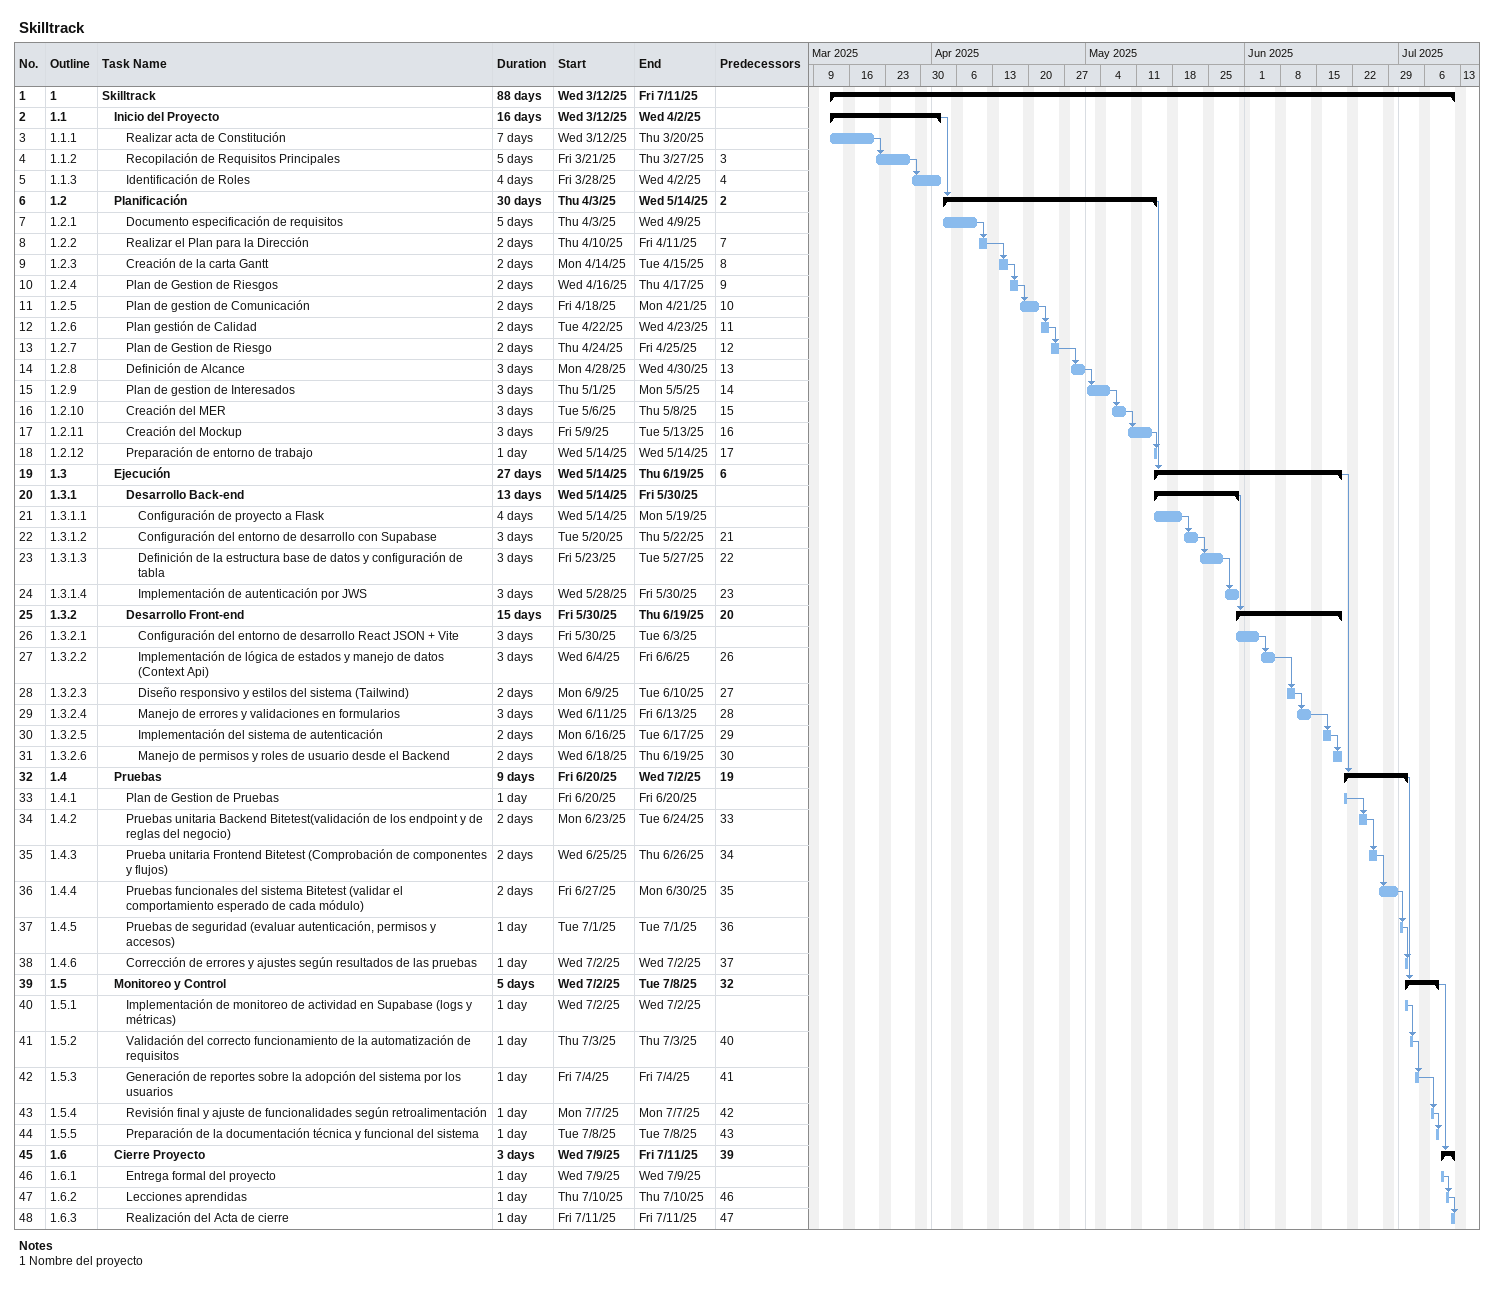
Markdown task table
Skilltrack

| ID | WBS | Task | Duration | Start | Finish | Predecessors |
|---|---|---|---|---|---|---|
| 1 | 1 | **Skilltrack** | 88d | 2025-03-12 | 2025-07-11 |  |
| 2 | 1.1 | **Inicio del Proyecto** | 16d | 2025-03-12 | 2025-04-02 |  |
| 3 | 1.1.1 | Realizar acta de Constitución | 7d | 2025-03-12 | 2025-03-20 |  |
| 4 | 1.1.2 | Recopilación de Requisitos Principales | 5d | 2025-03-21 | 2025-03-27 | 3 |
| 5 | 1.1.3 | Identificación de Roles | 4d | 2025-03-28 | 2025-04-02 | 4 |
| 6 | 1.2 | **Planificación** | 30d | 2025-04-03 | 2025-05-14 | 2 |
| 7 | 1.2.1 | Documento especificación de requisitos | 5d | 2025-04-03 | 2025-04-09 |  |
| 8 | 1.2.2 | Realizar el Plan para la Dirección | 2d | 2025-04-10 | 2025-04-11 | 7 |
| 9 | 1.2.3 | Creación de la carta Gantt | 2d | 2025-04-14 | 2025-04-15 | 8 |
| 10 | 1.2.4 | Plan de Gestion de Riesgos | 2d | 2025-04-16 | 2025-04-17 | 9 |
| 11 | 1.2.5 | Plan de gestion de Comunicación | 2d | 2025-04-18 | 2025-04-21 | 10 |
| 12 | 1.2.6 | Plan gestión de Calidad | 2d | 2025-04-22 | 2025-04-23 | 11 |
| 13 | 1.2.7 | Plan de Gestion de Riesgo | 2d | 2025-04-24 | 2025-04-25 | 12 |
| 14 | 1.2.8 | Definición de Alcance | 3d | 2025-04-28 | 2025-04-30 | 13 |
| 15 | 1.2.9 | Plan de gestion de Interesados | 3d | 2025-05-01 | 2025-05-05 | 14 |
| 16 | 1.2.10 | Creación del MER | 3d | 2025-05-06 | 2025-05-08 | 15 |
| 17 | 1.2.11 | Creación del Mockup | 3d | 2025-05-09 | 2025-05-13 | 16 |
| 18 | 1.2.12 | Preparación de entorno de trabajo | 1d | 2025-05-14 | 2025-05-14 | 17 |
| 19 | 1.3 | **Ejecución** | 27d | 2025-05-14 | 2025-06-19 | 6 |
| 20 | 1.3.1 | **Desarrollo Back-end** | 13d | 2025-05-14 | 2025-05-30 |  |
| 21 | 1.3.1.1 | Configuración de proyecto a Flask | 4d | 2025-05-14 | 2025-05-19 |  |
| 22 | 1.3.1.2 | Configuración del entorno de desarrollo con Supabase | 3d | 2025-05-20 | 2025-05-22 | 21 |
| 23 | 1.3.1.3 | Definición de la estructura base de datos y configuración de tabla | 3d | 2025-05-23 | 2025-05-27 | 22 |
| 24 | 1.3.1.4 | Implementación de autenticación por JWS | 3d | 2025-05-28 | 2025-05-30 | 23 |
| 25 | 1.3.2 | **Desarrollo Front-end** | 15d | 2025-05-30 | 2025-06-19 | 20 |
| 26 | 1.3.2.1 | Configuración del entorno de desarrollo React JSON + Vite | 3d | 2025-05-30 | 2025-06-03 |  |
| 27 | 1.3.2.2 | Implementación de lógica de estados y manejo de datos (Context Api) | 3d | 2025-06-04 | 2025-06-06 | 26 |
| 28 | 1.3.2.3 | Diseño responsivo y estilos del sistema (Tailwind) | 2d | 2025-06-09 | 2025-06-10 | 27 |
| 29 | 1.3.2.4 | Manejo de errores y validaciones en formularios | 3d | 2025-06-11 | 2025-06-13 | 28 |
| 30 | 1.3.2.5 | Implementación del sistema de autenticación | 2d | 2025-06-16 | 2025-06-17 | 29 |
| 31 | 1.3.2.6 | Manejo de permisos y roles de usuario desde el Backend | 2d | 2025-06-18 | 2025-06-19 | 30 |
| 32 | 1.4 | **Pruebas** | 9d | 2025-06-20 | 2025-07-02 | 19 |
| 33 | 1.4.1 | Plan de Gestion de Pruebas | 1d | 2025-06-20 | 2025-06-20 |  |
| 34 | 1.4.2 | Pruebas unitaria Backend Bitetest(validación de los endpoint y de reglas del negocio) | 2d | 2025-06-23 | 2025-06-24 | 33 |
| 35 | 1.4.3 | Prueba unitaria Frontend Bitetest (Comprobación de componentes y flujos) | 2d | 2025-06-25 | 2025-06-26 | 34 |
| 36 | 1.4.4 | Pruebas funcionales del sistema Bitetest (validar el comportamiento esperado de cada módulo) | 2d | 2025-06-27 | 2025-06-30 | 35 |
| 37 | 1.4.5 | Pruebas de seguridad (evaluar autenticación, permisos y accesos) | 1d | 2025-07-01 | 2025-07-01 | 36 |
| 38 | 1.4.6 | Corrección de errores y ajustes según resultados de las pruebas | 1d | 2025-07-02 | 2025-07-02 | 37 |
| 39 | 1.5 | **Monitoreo y Control** | 5d | 2025-07-02 | 2025-07-08 | 32 |
| 40 | 1.5.1 | Implementación de monitoreo de actividad en Supabase (logs y métricas) | 1d | 2025-07-02 | 2025-07-02 |  |
| 41 | 1.5.2 | Validación del correcto funcionamiento de la automatización de requisitos | 1d | 2025-07-03 | 2025-07-03 | 40 |
| 42 | 1.5.3 | Generación de reportes sobre la adopción del sistema por los usuarios | 1d | 2025-07-04 | 2025-07-04 | 41 |
| 43 | 1.5.4 | Revisión final y ajuste de funcionalidades según retroalimentación | 1d | 2025-07-07 | 2025-07-07 | 42 |
| 44 | 1.5.5 | Preparación de la documentación técnica y funcional del sistema | 1d | 2025-07-08 | 2025-07-08 | 43 |
| 45 | 1.6 | **Cierre Proyecto** | 3d | 2025-07-09 | 2025-07-11 | 39 |
| 46 | 1.6.1 | Entrega formal del proyecto | 1d | 2025-07-09 | 2025-07-09 |  |
| 47 | 1.6.2 | Lecciones aprendidas | 1d | 2025-07-10 | 2025-07-10 | 46 |
| 48 | 1.6.3 | Realización del Acta de cierre | 1d | 2025-07-11 | 2025-07-11 | 47 |

Notes
- 1: Nombre del proyecto
